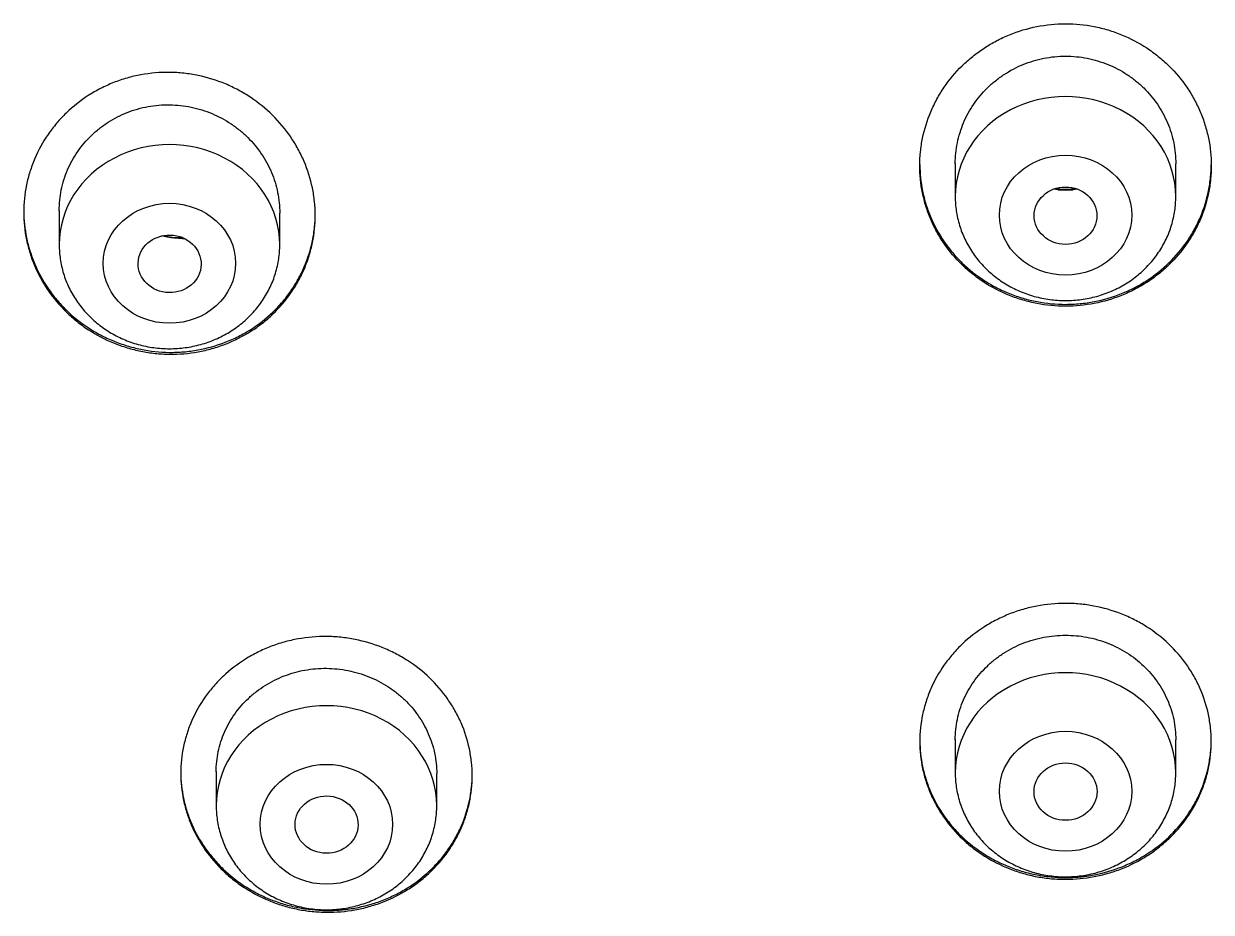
# Model space of a CAD drawing. Header units: millimetres. Extents: x 169 to 4368, y -1049 to 1924.
# Drawn here: x 457.736 to 459.244, y 1185.016 to 1186.144 of the extents above; entities that cross this region are included whole.
import ezdxf

# ---------------------------------------------------------------- set-up
doc = ezdxf.new("R2010")
doc.units = ezdxf.units.MM

msp = doc.modelspace()

# ---------------------------------------------------------------- linework, layer by layer
for p, q in [((458.9185, 1185.9663), (458.9185, 1185.9244)), ((459.1985, 1185.9244), (459.1985, 1185.966)), ((457.781, 1185.9064), (457.781, 1185.8633)), ((458.061, 1185.8633), (458.061, 1185.9032)), ((457.9376, 1185.8722), (457.9357, 1185.8722)), ((458.9185, 1185.2352), (458.9185, 1185.193)), ((459.1985, 1185.193), (459.1985, 1185.2349)), ((457.9803, 1185.1944), (457.9803, 1185.1512)), ((458.2603, 1185.1512), (458.2603, 1185.1918))]:
    msp.add_line(p, q)
for centre, radius, start, end in [((459.0562, 1186.034), 0.1002, 263.7838, 265.7332), ((459.0585, 1186.0422), 0.1085, 264.8599, 275.1413), ((459.0585, 1186.038), 0.1054, 264.8499, 275.1501), ((459.0608, 1186.034), 0.1003, 274.2695, 276.223), ((457.9353, 1185.975), 0.1028, 257.6804, 270.2715), ((457.9368, 1185.9775), 0.1064, 270.2513, 271.6309)]:
    msp.add_arc(centre, radius, start, end)
for centre, end_param in [((459.0585, 1185.9244), 3.141598), ((457.921, 1185.8633), 3.141598), ((459.0585, 1185.193), 3.141593), ((458.1203, 1185.1512), 3.141593)]:
    msp.add_ellipse(centre, major_axis=(0.14, 0), ratio=0.906308, start_param=0, end_param=end_param)
for centre, major_axis, ratio in [((459.0585, 1185.9007), (0.084, 0), 0.906308), ((459.0585, 1185.9), (-0.0398, 0), 0.914508), ((457.921, 1185.8396), (0.084, 0), 0.906308), ((457.9212, 1185.8389), (0.04, -0.001), 0.913562), ((459.0585, 1185.1694), (0.084, 0), 0.906308), ((459.0585, 1185.169), (0.04, 0), 0.910352), ((458.1203, 1185.1275), (0.084, 0), 0.906308), ((458.1204, 1185.1271), (0.04, -0.0005), 0.909997)]:
    msp.add_ellipse(centre, major_axis=major_axis, ratio=ratio)
for points, knots in [([(459.0585, 1185.7851), (459.0462, 1185.7851), (459.0341, 1185.7862), (459.0163, 1185.7897), (459.0104, 1185.7911), (458.9987, 1185.7945), (458.9929, 1185.7965), (458.9761, 1185.8033), (458.9654, 1185.8088), (458.9503, 1185.8185), (458.9454, 1185.8221), (458.936, 1185.8295), (458.9315, 1185.8335), (458.9188, 1185.8458), (458.9111, 1185.8548), (458.901, 1185.8695), (458.8979, 1185.8746), (458.8923, 1185.8848), (458.8871, 1185.8953), (458.8831, 1185.9063), (458.8796, 1185.9175), (458.8782, 1185.9232), (458.8746, 1185.9404), (458.8735, 1185.9519), (458.8735, 1185.9694), (458.8738, 1185.9752), (458.875, 1185.9869), (458.8759, 1185.9927), (458.8794, 1186.0099), (458.8829, 1186.021), (458.8898, 1186.0373), (458.8924, 1186.0427), (458.8981, 1186.0531), (458.9011, 1186.0581), (458.9111, 1186.0727), (458.9187, 1186.0818), (458.9316, 1186.0945), (458.9361, 1186.0985), (458.9454, 1186.106), (458.9551, 1186.113), (458.9654, 1186.1191), (458.9761, 1186.1248), (458.9817, 1186.1274), (458.9986, 1186.1343), (459.0101, 1186.1377), (459.0339, 1186.1424), (459.0462, 1186.1436), (459.0585, 1186.1436)], [0, 0, 0, 0, 0.0625, 0.0625, 0.09375, 0.09375, 0.125, 0.125, 0.1875, 0.1875, 0.21875, 0.21875, 0.25, 0.25, 0.3125, 0.3125, 0.34375, 0.34375, 0.375, 0.40625, 0.40625, 0.4375, 0.4375, 0.5, 0.5, 0.53125, 0.53125, 0.5625, 0.5625, 0.625, 0.625, 0.65625, 0.65625, 0.6875, 0.6875, 0.75, 0.75, 0.78125, 0.78125, 0.8125, 0.84375, 0.84375, 0.875, 0.875, 0.9375, 0.9375, 1, 1, 1, 1]), ([(459.0585, 1186.1436), (459.0708, 1186.1436), (459.0829, 1186.1424), (459.1007, 1186.139), (459.1066, 1186.1375), (459.1183, 1186.134), (459.124, 1186.132), (459.1409, 1186.1251), (459.1515, 1186.1195), (459.1666, 1186.1096), (459.1715, 1186.106), (459.1809, 1186.0985), (459.1854, 1186.0945), (459.1981, 1186.082), (459.2058, 1186.0729), (459.2159, 1186.0581), (459.219, 1186.053), (459.2246, 1186.0427), (459.2297, 1186.0321), (459.2338, 1186.0211), (459.2373, 1186.0099), (459.2388, 1186.0042), (459.2423, 1185.9869), (459.2435, 1185.9754), (459.2435, 1185.9579), (459.2432, 1185.9521), (459.2421, 1185.9404), (459.2412, 1185.9346), (459.2377, 1185.9175), (459.2343, 1185.9064), (459.2274, 1185.8902), (459.2248, 1185.8849), (459.2191, 1185.8745), (459.216, 1185.8695), (459.206, 1185.855), (459.1984, 1185.846), (459.1855, 1185.8335), (459.181, 1185.8295), (459.1717, 1185.8221), (459.162, 1185.8152), (459.1516, 1185.8091), (459.1409, 1185.8036), (459.1354, 1185.801), (459.1185, 1185.7943), (459.1069, 1185.7909), (459.0831, 1185.7863), (459.0708, 1185.7851), (459.0585, 1185.7851)], [0, 0, 0, 0, 0.0625, 0.0625, 0.09375, 0.09375, 0.125, 0.125, 0.1875, 0.1875, 0.21875, 0.21875, 0.25, 0.25, 0.3125, 0.3125, 0.34375, 0.34375, 0.375, 0.40625, 0.40625, 0.4375, 0.4375, 0.5, 0.5, 0.53125, 0.53125, 0.5625, 0.5625, 0.625, 0.625, 0.65625, 0.65625, 0.6875, 0.6875, 0.75, 0.75, 0.78125, 0.78125, 0.8125, 0.84375, 0.84375, 0.875, 0.875, 0.9375, 0.9375, 1, 1, 1, 1]), ([(458.9185, 1185.966), (458.9185, 1185.9661), (458.9185, 1185.9662), (458.9185, 1185.9751), (458.9194, 1185.9838), (458.9221, 1185.9969), (458.9232, 1186.0012), (458.9259, 1186.0097), (458.9289, 1186.0181), (458.9328, 1186.0261), (458.9371, 1186.0339), (458.9394, 1186.0377), (458.9471, 1186.0489), (458.9528, 1186.0558), (458.9625, 1186.0653), (458.9659, 1186.0683), (458.973, 1186.074), (458.9767, 1186.0767), (458.9881, 1186.0842), (458.9962, 1186.0885), (459.0089, 1186.0937), (459.0132, 1186.0952), (459.0221, 1186.0979), (459.0266, 1186.099), (459.0401, 1186.1016), (459.0492, 1186.1025), (459.0631, 1186.1025), (459.0677, 1186.1023), (459.0769, 1186.1014), (459.086, 1186.1001), (459.0949, 1186.0979), (459.1037, 1186.0952), (459.1081, 1186.0937), (459.1209, 1186.0885), (459.1289, 1186.0842), (459.1403, 1186.0768), (459.144, 1186.0741), (459.1511, 1186.0683), (459.1545, 1186.0653), (459.1642, 1186.0558), (459.17, 1186.0489), (459.1776, 1186.0378), (459.1799, 1186.0339), (459.1842, 1186.026), (459.1881, 1186.018), (459.1912, 1186.0097), (459.1938, 1186.0012), (459.1949, 1185.9969), (459.1976, 1185.9838), (459.1985, 1185.9749), (459.1985, 1185.966)], [0, 0, 0, 0, 0.000538, 0.000538, 0.063005, 0.063005, 0.094238, 0.094238, 0.125471, 0.156704, 0.156704, 0.187937, 0.187937, 0.250404, 0.250404, 0.281637, 0.281637, 0.31287, 0.31287, 0.375336, 0.375336, 0.40657, 0.40657, 0.437803, 0.437803, 0.500269, 0.500269, 0.531502, 0.531502, 0.562735, 0.593969, 0.593969, 0.625202, 0.625202, 0.687668, 0.687668, 0.718901, 0.718901, 0.750135, 0.750135, 0.812601, 0.812601, 0.843834, 0.843834, 0.875067, 0.9063, 0.9063, 0.937534, 0.937534, 1, 1, 1, 1]), ([(457.736, 1185.9043), (457.736, 1185.916), (457.7372, 1185.9276), (457.7407, 1185.9447), (457.7421, 1185.9503), (457.7456, 1185.9615), (457.7477, 1185.967), (457.7546, 1185.9832), (457.7602, 1185.9935), (457.7702, 1186.008), (457.7738, 1186.0127), (457.7816, 1186.0219), (457.7856, 1186.0262), (457.7984, 1186.0385), (457.8077, 1186.0459), (457.8229, 1186.0557), (457.8282, 1186.0587), (457.8389, 1186.0642), (457.8499, 1186.0692), (457.8613, 1186.073), (457.8729, 1186.0764), (457.8788, 1186.0778), (457.8969, 1186.081), (457.9089, 1186.0821), (457.9271, 1186.0818), (457.9332, 1186.0815), (457.9454, 1186.0801), (457.9514, 1186.0792), (457.9693, 1186.0755), (457.9808, 1186.0719), (457.9977, 1186.0649), (458.0032, 1186.0622), (458.0139, 1186.0565), (458.0191, 1186.0534), (458.0341, 1186.0434), (458.0434, 1186.0358), (458.0606, 1186.0189), (458.0682, 1186.0097), (458.0782, 1185.9951), (458.0813, 1185.99), (458.087, 1185.9796), (458.0896, 1185.9743), (458.0965, 1185.958), (458.1, 1185.9469), (458.1036, 1185.9297), (458.1045, 1185.9239), (458.1057, 1185.9122), (458.106, 1185.9064), (458.106, 1185.889), (458.1049, 1185.8775), (458.1014, 1185.8603), (458.0999, 1185.8546), (458.0965, 1185.8435), (458.0925, 1185.8326), (458.0874, 1185.8222), (458.0817, 1185.812), (458.0786, 1185.8069), (458.0685, 1185.7924), (458.0608, 1185.7835), (458.0481, 1185.7712), (458.0436, 1185.7673), (458.0342, 1185.76), (458.0293, 1185.7565), (458.0141, 1185.7469), (458.0035, 1185.7415), (457.9866, 1185.7349), (457.9808, 1185.733), (457.9691, 1185.7297), (457.9632, 1185.7283), (457.9454, 1185.7251), (457.9333, 1185.724), (457.915, 1185.7242), (457.9088, 1185.7246), (457.8967, 1185.7259), (457.8848, 1185.7277), (457.873, 1185.7307), (457.8614, 1185.7342), (457.8556, 1185.7362), (457.8387, 1185.7432), (457.8281, 1185.7488), (457.813, 1185.7586), (457.8081, 1185.7622), (457.7987, 1185.7697), (457.7942, 1185.7737), (457.7814, 1185.7862), (457.7738, 1185.7952), (457.7637, 1185.8099), (457.7606, 1185.8149), (457.7549, 1185.8253), (457.7498, 1185.8358), (457.7457, 1185.8468), (457.7422, 1185.8579), (457.7407, 1185.8636), (457.7372, 1185.8809), (457.736, 1185.8925), (457.736, 1185.9043)], [0, 0, 0, 0, 0.03125, 0.03125, 0.046875, 0.046875, 0.0625, 0.0625, 0.09375, 0.09375, 0.109375, 0.109375, 0.125, 0.125, 0.15625, 0.15625, 0.171875, 0.171875, 0.1875, 0.203125, 0.203125, 0.21875, 0.21875, 0.25, 0.25, 0.265625, 0.265625, 0.28125, 0.28125, 0.3125, 0.3125, 0.328125, 0.328125, 0.34375, 0.34375, 0.375, 0.375, 0.40625, 0.40625, 0.421875, 0.421875, 0.4375, 0.4375, 0.46875, 0.46875, 0.484375, 0.484375, 0.5, 0.5, 0.53125, 0.53125, 0.546875, 0.546875, 0.5625, 0.578125, 0.578125, 0.59375, 0.59375, 0.625, 0.625, 0.640625, 0.640625, 0.65625, 0.65625, 0.6875, 0.6875, 0.703125, 0.703125, 0.71875, 0.71875, 0.75, 0.75, 0.765625, 0.765625, 0.78125, 0.796875, 0.796875, 0.8125, 0.8125, 0.84375, 0.84375, 0.859375, 0.859375, 0.875, 0.875, 0.90625, 0.90625, 0.921875, 0.921875, 0.9375, 0.953125, 0.953125, 0.96875, 0.96875, 1, 1, 1, 1]), ([(457.781, 1185.9063), (457.781, 1185.9063), (457.781, 1185.9064), (457.781, 1185.9153), (457.7819, 1185.924), (457.7846, 1185.937), (457.7857, 1185.9414), (457.7884, 1185.9498), (457.7914, 1185.9581), (457.7953, 1185.9661), (457.7996, 1185.9739), (457.802, 1185.9777), (457.8096, 1185.9888), (457.8154, 1185.9956), (457.8251, 1186.0049), (457.8285, 1186.0079), (457.8356, 1186.0135), (457.8393, 1186.0162), (457.8508, 1186.0235), (457.8589, 1186.0276), (457.8716, 1186.0327), (457.876, 1186.0341), (457.8848, 1186.0367), (457.8893, 1186.0377), (457.9028, 1186.0401), (457.912, 1186.0409), (457.9259, 1186.0407), (457.9305, 1186.0404), (457.9396, 1186.0394), (457.9487, 1186.038), (457.9576, 1186.0357), (457.9664, 1186.0329), (457.9708, 1186.0313), (457.9835, 1186.026), (457.9915, 1186.0217), (458.0029, 1186.0141), (458.0066, 1186.0114), (458.0137, 1186.0056), (458.0171, 1186.0025), (458.0267, 1185.993), (458.0325, 1185.9861), (458.0401, 1185.9749), (458.0424, 1185.971), (458.0467, 1185.9631), (458.0506, 1185.9551), (458.0537, 1185.9468), (458.0563, 1185.9383), (458.0574, 1185.934), (458.0601, 1185.9209), (458.061, 1185.9121), (458.061, 1185.9032)], [0, 0, 0, 0, 0.000458, 0.000458, 0.062929, 0.062929, 0.094165, 0.094165, 0.125401, 0.156636, 0.156636, 0.187872, 0.187872, 0.250343, 0.250343, 0.281579, 0.281579, 0.312815, 0.312815, 0.375286, 0.375286, 0.406522, 0.406522, 0.437758, 0.437758, 0.500229, 0.500229, 0.531465, 0.531465, 0.5627, 0.593936, 0.593936, 0.625172, 0.625172, 0.687643, 0.687643, 0.718879, 0.718879, 0.750114, 0.750114, 0.812586, 0.812586, 0.843822, 0.843822, 0.875057, 0.906293, 0.906293, 0.937529, 0.937529, 1, 1, 1, 1]), ([(458.8735, 1185.9648), (458.8736, 1185.9535), (458.8748, 1185.9423), (458.8782, 1185.9256), (458.8796, 1185.92), (458.8831, 1185.9088), (458.8852, 1185.9032), (458.8921, 1185.887), (458.8977, 1185.8767), (458.9078, 1185.8622), (458.9114, 1185.8575), (458.9191, 1185.8484), (458.9232, 1185.844), (458.936, 1185.8316), (458.9453, 1185.8242), (458.9605, 1185.8144), (458.9657, 1185.8114), (458.9765, 1185.8058), (458.9874, 1185.8009), (458.9988, 1185.7969), (459.0104, 1185.7935), (459.0164, 1185.7921), (459.0344, 1185.7886), (459.0465, 1185.7875), (459.0647, 1185.7875), (459.0708, 1185.7878), (459.083, 1185.789), (459.0891, 1185.7898), (459.1069, 1185.7933), (459.1185, 1185.7967), (459.1354, 1185.8035), (459.1409, 1185.806), (459.1517, 1185.8116), (459.1569, 1185.8146), (459.1719, 1185.8244), (459.1812, 1185.8318), (459.1985, 1185.8485), (459.2061, 1185.8576), (459.2161, 1185.8721), (459.2192, 1185.8771), (459.2248, 1185.8875), (459.2274, 1185.8928), (459.2343, 1185.9091), (459.2377, 1185.9202), (459.2412, 1185.9373), (459.2421, 1185.9432), (459.2432, 1185.9542), (459.2435, 1185.9594), (459.2435, 1185.9645)], [0, 0, 0, 0, 0.0606262, 0.0606262, 0.0920581, 0.0920581, 0.1234901, 0.1234901, 0.186354, 0.186354, 0.217786, 0.217786, 0.2492179, 0.2492179, 0.3120819, 0.3120819, 0.3435138, 0.3435138, 0.3749458, 0.4063778, 0.4063778, 0.4378097, 0.4378097, 0.5006737, 0.5006737, 0.5321056, 0.5321056, 0.5635376, 0.5635376, 0.6264015, 0.6264015, 0.6578335, 0.6578335, 0.6892654, 0.6892654, 0.7521294, 0.7521294, 0.8149933, 0.8149933, 0.8464253, 0.8464253, 0.8778572, 0.8778572, 0.9407211, 0.9407211, 0.9721531, 0.9721531, 1, 1, 1, 1]), ([(458.9185, 1185.9244), (458.9185, 1185.9177), (458.9194, 1185.9063), (458.9235, 1185.8874), (458.9304, 1185.87), (458.94, 1185.8531), (458.9519, 1185.838), (458.9661, 1185.8245), (458.9821, 1185.8131), (458.9998, 1185.8039), (459.0187, 1185.7972), (459.0384, 1185.7932), (459.0585, 1185.7918), (459.0786, 1185.7932), (459.0983, 1185.7972), (459.1172, 1185.8039), (459.1349, 1185.8131), (459.151, 1185.8245), (459.1652, 1185.8381), (459.1771, 1185.8533), (459.1867, 1185.8701), (459.1935, 1185.8876), (459.1976, 1185.9065), (459.1985, 1185.9178), (459.1985, 1185.9244)], [0, 0, 0, 0, 0.043416, 0.088242, 0.133206, 0.178365, 0.223751, 0.269371, 0.315209, 0.361231, 0.407394, 0.453652, 0.499964, 0.546286, 0.592577, 0.638793, 0.684885, 0.730809, 0.776522, 0.822, 0.867242, 0.912272, 0.95714, 1, 1, 1, 1]), ([(457.736, 1185.9056), (457.7361, 1185.8942), (457.7373, 1185.8831), (457.7407, 1185.8664), (457.7421, 1185.8608), (457.7456, 1185.8496), (457.7477, 1185.844), (457.7546, 1185.8277), (457.7602, 1185.8175), (457.7702, 1185.8028), (457.7738, 1185.7981), (457.7815, 1185.7889), (457.7856, 1185.7845), (457.7983, 1185.7721), (457.8076, 1185.7646), (457.8227, 1185.7546), (457.828, 1185.7515), (457.8387, 1185.7459), (457.8496, 1185.7408), (457.861, 1185.7367), (457.8726, 1185.7332), (457.8785, 1185.7317), (457.8966, 1185.728), (457.9086, 1185.7267), (457.9268, 1185.7265), (457.9329, 1185.7267), (457.9451, 1185.7277), (457.9512, 1185.7285), (457.9691, 1185.7318), (457.9807, 1185.735), (457.9975, 1185.7416), (458.0031, 1185.744), (458.0139, 1185.7495), (458.0191, 1185.7524), (458.0342, 1185.762), (458.0435, 1185.7693), (458.0565, 1185.7817), (458.0605, 1185.786), (458.0682, 1185.7949), (458.0754, 1185.8042), (458.0815, 1185.8141), (458.0872, 1185.8244), (458.0898, 1185.8297), (458.0967, 1185.8458), (458.1002, 1185.8569), (458.1037, 1185.874), (458.1046, 1185.8798), (458.1057, 1185.891), (458.106, 1185.8964), (458.106, 1185.9018)], [0, 0, 0, 0, 0.060486, 0.060486, 0.091879, 0.091879, 0.123272, 0.123272, 0.186059, 0.186059, 0.217452, 0.217452, 0.248845, 0.248845, 0.311631, 0.311631, 0.343025, 0.343025, 0.374418, 0.405811, 0.405811, 0.437204, 0.437204, 0.499991, 0.499991, 0.531384, 0.531384, 0.562777, 0.562777, 0.625564, 0.625564, 0.656957, 0.656957, 0.68835, 0.68835, 0.751137, 0.751137, 0.78253, 0.78253, 0.813923, 0.845316, 0.845316, 0.876709, 0.876709, 0.939496, 0.939496, 0.970889, 0.970889, 1, 1, 1, 1]), ([(457.9373, 1185.8712), (457.9308, 1185.8711), (457.9243, 1185.8717), (457.9157, 1185.8732), (457.9133, 1185.8737), (457.911, 1185.8743)], [0, 0, 0, 0, 0.726371, 0.726371, 1, 1, 1, 1]), ([(457.781, 1185.8633), (457.781, 1185.8566), (457.7819, 1185.8452), (457.786, 1185.8263), (457.7929, 1185.8088), (457.8025, 1185.792), (457.8144, 1185.7769), (457.8286, 1185.7634), (457.8446, 1185.752), (457.8623, 1185.7428), (457.8811, 1185.7361), (457.9009, 1185.7321), (457.921, 1185.7307), (457.9411, 1185.7321), (457.9608, 1185.7361), (457.9797, 1185.7428), (457.9974, 1185.752), (458.0135, 1185.7634), (458.0277, 1185.777), (458.0396, 1185.7922), (458.0491, 1185.809), (458.056, 1185.8265), (458.0601, 1185.8454), (458.061, 1185.8567), (458.061, 1185.8633)], [0, 0, 0, 0, 0.043416, 0.088242, 0.133206, 0.178365, 0.223751, 0.269371, 0.315209, 0.361231, 0.407394, 0.453652, 0.499964, 0.546286, 0.592577, 0.638793, 0.684885, 0.730809, 0.776522, 0.822, 0.867242, 0.912272, 0.95714, 1, 1, 1, 1]), ([(458.8735, 1185.2326), (458.8735, 1185.2442), (458.8747, 1185.2555), (458.8782, 1185.2723), (458.8797, 1185.2778), (458.8832, 1185.2888), (458.8852, 1185.2943), (458.8922, 1185.3102), (458.8978, 1185.3202), (458.9079, 1185.3345), (458.9115, 1185.3392), (458.9192, 1185.3481), (458.9233, 1185.3524), (458.9361, 1185.3645), (458.9454, 1185.3718), (458.9605, 1185.3814), (458.9658, 1185.3844), (458.9765, 1185.3898), (458.9874, 1185.3948), (458.9988, 1185.3986), (459.0103, 1185.402), (459.0163, 1185.4034), (459.0342, 1185.4068), (459.0463, 1185.4079), (459.0644, 1185.4079), (459.0705, 1185.4077), (459.0826, 1185.4065), (459.0887, 1185.4057), (459.1065, 1185.4023), (459.1181, 1185.399), (459.1349, 1185.3924), (459.1404, 1185.3899), (459.1512, 1185.3844), (459.1564, 1185.3815), (459.1714, 1185.3719), (459.1807, 1185.3647), (459.198, 1185.3483), (459.2057, 1185.3394), (459.2157, 1185.3252), (459.2188, 1185.3203), (459.2245, 1185.3102), (459.2271, 1185.3049), (459.2341, 1185.289), (459.2376, 1185.2781), (459.2411, 1185.2613), (459.242, 1185.2556), (459.2432, 1185.2442), (459.2435, 1185.2384), (459.2435, 1185.2213), (459.2424, 1185.21), (459.2388, 1185.1931), (459.2374, 1185.1875), (459.2339, 1185.1765), (459.2298, 1185.1658), (459.2247, 1185.1555), (459.219, 1185.1454), (459.2159, 1185.1405), (459.2058, 1185.1261), (459.1981, 1185.1173), (459.1854, 1185.1051), (459.1809, 1185.1013), (459.1715, 1185.094), (459.1666, 1185.0905), (459.1515, 1185.0809), (459.1409, 1185.0755), (459.1241, 1185.0689), (459.1183, 1185.067), (459.1066, 1185.0636), (459.1008, 1185.0622), (459.083, 1185.0588), (459.071, 1185.0577), (459.0526, 1185.0577), (459.0465, 1185.0579), (459.0345, 1185.0591), (459.0225, 1185.0607), (459.0108, 1185.0635), (458.9991, 1185.0668), (458.9934, 1185.0688), (458.9765, 1185.0754), (458.9658, 1185.0808), (458.9508, 1185.0903), (458.9459, 1185.0937), (458.9364, 1185.101), (458.9319, 1185.1049), (458.9191, 1185.117), (458.9115, 1185.1258), (458.9014, 1185.1401), (458.8982, 1185.1451), (458.8925, 1185.1552), (458.8873, 1185.1655), (458.8833, 1185.1762), (458.8798, 1185.1871), (458.8783, 1185.1927), (458.8747, 1185.2097), (458.8735, 1185.2211), (458.8735, 1185.2326)], [0, 0, 0, 0, 0.03125, 0.03125, 0.046875, 0.046875, 0.0625, 0.0625, 0.09375, 0.09375, 0.109375, 0.109375, 0.125, 0.125, 0.15625, 0.15625, 0.171875, 0.171875, 0.1875, 0.203125, 0.203125, 0.21875, 0.21875, 0.25, 0.25, 0.265625, 0.265625, 0.28125, 0.28125, 0.3125, 0.3125, 0.328125, 0.328125, 0.34375, 0.34375, 0.375, 0.375, 0.40625, 0.40625, 0.421875, 0.421875, 0.4375, 0.4375, 0.46875, 0.46875, 0.484375, 0.484375, 0.5, 0.5, 0.53125, 0.53125, 0.546875, 0.546875, 0.5625, 0.578125, 0.578125, 0.59375, 0.59375, 0.625, 0.625, 0.640625, 0.640625, 0.65625, 0.65625, 0.6875, 0.6875, 0.703125, 0.703125, 0.71875, 0.71875, 0.75, 0.75, 0.765625, 0.765625, 0.78125, 0.796875, 0.796875, 0.8125, 0.8125, 0.84375, 0.84375, 0.859375, 0.859375, 0.875, 0.875, 0.90625, 0.90625, 0.921875, 0.921875, 0.9375, 0.953125, 0.953125, 0.96875, 0.96875, 1, 1, 1, 1]), ([(457.9353, 1185.1923), (457.9353, 1185.2039), (457.9365, 1185.2152), (457.94, 1185.2319), (457.9415, 1185.2374), (457.945, 1185.2484), (457.947, 1185.2538), (457.954, 1185.2697), (457.9596, 1185.2797), (457.9697, 1185.2939), (457.9733, 1185.2985), (457.9811, 1185.3074), (457.9851, 1185.3116), (457.9979, 1185.3236), (458.0073, 1185.3308), (458.0224, 1185.3403), (458.0277, 1185.3432), (458.0384, 1185.3486), (458.0493, 1185.3534), (458.0607, 1185.3571), (458.0723, 1185.3604), (458.0783, 1185.3617), (458.0962, 1185.365), (458.1082, 1185.366), (458.1264, 1185.3658), (458.1324, 1185.3655), (458.1446, 1185.3642), (458.1506, 1185.3633), (458.1685, 1185.3598), (458.18, 1185.3564), (458.1968, 1185.3496), (458.2024, 1185.3471), (458.2131, 1185.3415), (458.2182, 1185.3385), (458.2333, 1185.3289), (458.2426, 1185.3216), (458.2598, 1185.305), (458.2675, 1185.2961), (458.2775, 1185.2818), (458.2806, 1185.2769), (458.2863, 1185.2667), (458.2889, 1185.2615), (458.2959, 1185.2456), (458.2993, 1185.2346), (458.3029, 1185.2178), (458.3038, 1185.2121), (458.305, 1185.2007), (458.3053, 1185.1949), (458.3053, 1185.1779), (458.3041, 1185.1665), (458.3006, 1185.1497), (458.2991, 1185.1441), (458.2956, 1185.1332), (458.2916, 1185.1225), (458.2864, 1185.1122), (458.2808, 1185.1022), (458.2776, 1185.0972), (458.2675, 1185.0829), (458.2599, 1185.0742), (458.2471, 1185.0622), (458.2426, 1185.0584), (458.2332, 1185.0511), (458.2283, 1185.0477), (458.2131, 1185.0383), (458.2025, 1185.033), (458.1857, 1185.0265), (458.1799, 1185.0246), (458.1683, 1185.0214), (458.1624, 1185.02), (458.1446, 1185.0168), (458.1326, 1185.0158), (458.1142, 1185.016), (458.1081, 1185.0163), (458.0961, 1185.0175), (458.0841, 1185.0193), (458.0724, 1185.0222), (458.0608, 1185.0256), (458.055, 1185.0276), (458.0382, 1185.0344), (458.0275, 1185.0398), (458.0125, 1185.0495), (458.0076, 1185.0529), (457.9981, 1185.0603), (457.9937, 1185.0642), (457.9809, 1185.0764), (457.9732, 1185.0853), (457.9631, 1185.0997), (457.96, 1185.1047), (457.9543, 1185.1148), (457.9491, 1185.1251), (457.9451, 1185.1359), (457.9415, 1185.1468), (457.9401, 1185.1524), (457.9365, 1185.1694), (457.9353, 1185.1808), (457.9353, 1185.1923)], [0, 0, 0, 0, 0.03125, 0.03125, 0.046875, 0.046875, 0.0625, 0.0625, 0.09375, 0.09375, 0.109375, 0.109375, 0.125, 0.125, 0.15625, 0.15625, 0.171875, 0.171875, 0.1875, 0.203125, 0.203125, 0.21875, 0.21875, 0.25, 0.25, 0.265625, 0.265625, 0.28125, 0.28125, 0.3125, 0.3125, 0.328125, 0.328125, 0.34375, 0.34375, 0.375, 0.375, 0.40625, 0.40625, 0.421875, 0.421875, 0.4375, 0.4375, 0.46875, 0.46875, 0.484375, 0.484375, 0.5, 0.5, 0.53125, 0.53125, 0.546875, 0.546875, 0.5625, 0.578125, 0.578125, 0.59375, 0.59375, 0.625, 0.625, 0.640625, 0.640625, 0.65625, 0.65625, 0.6875, 0.6875, 0.703125, 0.703125, 0.71875, 0.71875, 0.75, 0.75, 0.765625, 0.765625, 0.78125, 0.796875, 0.796875, 0.8125, 0.8125, 0.84375, 0.84375, 0.859375, 0.859375, 0.875, 0.875, 0.90625, 0.90625, 0.921875, 0.921875, 0.9375, 0.953125, 0.953125, 0.96875, 0.96875, 1, 1, 1, 1]), ([(458.9185, 1185.2349), (458.9185, 1185.2435), (458.9194, 1185.2521), (458.9221, 1185.2649), (458.9232, 1185.2691), (458.9258, 1185.2774), (458.9289, 1185.2855), (458.9328, 1185.2934), (458.9371, 1185.301), (458.9394, 1185.3048), (458.9471, 1185.3157), (458.9529, 1185.3223), (458.9625, 1185.3315), (458.9659, 1185.3345), (458.973, 1185.34), (458.9767, 1185.3426), (458.9882, 1185.3499), (458.9962, 1185.354), (459.0089, 1185.359), (459.0133, 1185.3605), (459.0221, 1185.363), (459.0266, 1185.3641), (459.04, 1185.3667), (459.0491, 1185.3675), (459.063, 1185.3675), (459.0676, 1185.3673), (459.0767, 1185.3665), (459.0858, 1185.3652), (459.0947, 1185.3631), (459.1035, 1185.3606), (459.1078, 1185.3591), (459.1206, 1185.3541), (459.1287, 1185.35), (459.1439, 1185.3404), (459.1511, 1185.3348), (459.164, 1185.3225), (459.1698, 1185.3158), (459.1774, 1185.305), (459.1798, 1185.3012), (459.1841, 1185.2935), (459.188, 1185.2857), (459.1911, 1185.2776), (459.1938, 1185.2693), (459.1949, 1185.2651), (459.1976, 1185.2523), (459.1985, 1185.2436), (459.1985, 1185.2349)], [0, 0, 0, 0, 0.0624569, 0.0624569, 0.0937084, 0.0937084, 0.1249598, 0.1562112, 0.1562112, 0.1874627, 0.1874627, 0.2499656, 0.2499656, 0.281217, 0.281217, 0.3124684, 0.3124684, 0.3749713, 0.3749713, 0.4062227, 0.4062227, 0.4374742, 0.4374742, 0.499977, 0.499977, 0.5312285, 0.5312285, 0.5624799, 0.5937313, 0.5937313, 0.6249828, 0.6249828, 0.6874856, 0.6874856, 0.7499885, 0.7499885, 0.8124914, 0.8124914, 0.8437428, 0.8437428, 0.8749943, 0.9062457, 0.9062457, 0.9374971, 0.9374971, 1, 1, 1, 1]), ([(457.9803, 1185.1942), (457.9803, 1185.2028), (457.9812, 1185.2113), (457.9838, 1185.2241), (457.985, 1185.2283), (457.9876, 1185.2366), (457.9907, 1185.2447), (457.9946, 1185.2525), (457.9989, 1185.2601), (458.0012, 1185.2638), (458.0089, 1185.2747), (458.0147, 1185.2813), (458.0244, 1185.2904), (458.0278, 1185.2933), (458.0349, 1185.2988), (458.0386, 1185.3014), (458.05, 1185.3085), (458.0581, 1185.3125), (458.0708, 1185.3174), (458.0752, 1185.3189), (458.084, 1185.3213), (458.0885, 1185.3224), (458.1019, 1185.3248), (458.111, 1185.3256), (458.1249, 1185.3255), (458.1295, 1185.3252), (458.1386, 1185.3243), (458.1477, 1185.3229), (458.1566, 1185.3207), (458.1654, 1185.3181), (458.1697, 1185.3166), (458.1825, 1185.3115), (458.1905, 1185.3073), (458.2019, 1185.3), (458.2056, 1185.2974), (458.2127, 1185.2918), (458.2161, 1185.2888), (458.2258, 1185.2796), (458.2316, 1185.2728), (458.2392, 1185.2619), (458.2416, 1185.2582), (458.2459, 1185.2505), (458.2498, 1185.2426), (458.2529, 1185.2345), (458.2556, 1185.2262), (458.2567, 1185.222), (458.2594, 1185.2091), (458.2603, 1185.2005), (458.2603, 1185.1918)], [0, 0, 0, 0, 0.0624524, 0.0624524, 0.093704, 0.093704, 0.1249556, 0.1562071, 0.1562071, 0.1874587, 0.1874587, 0.2499619, 0.2499619, 0.2812135, 0.2812135, 0.3124651, 0.3124651, 0.3749683, 0.3749683, 0.4062198, 0.4062198, 0.4374714, 0.4374714, 0.4999746, 0.4999746, 0.5312262, 0.5312262, 0.5624778, 0.5937294, 0.5937294, 0.624981, 0.624981, 0.6874841, 0.6874841, 0.7187357, 0.7187357, 0.7499873, 0.7499873, 0.8124905, 0.8124905, 0.8437421, 0.8437421, 0.8749937, 0.9062452, 0.9062452, 0.9374968, 0.9374968, 1, 1, 1, 1]), ([(458.8735, 1185.2339), (458.8736, 1185.2227), (458.8748, 1185.2117), (458.8782, 1185.1953), (458.8797, 1185.1898), (458.8832, 1185.1788), (458.8852, 1185.1733), (458.8922, 1185.1575), (458.8978, 1185.1474), (458.9079, 1185.1332), (458.9115, 1185.1285), (458.9192, 1185.1196), (458.9233, 1185.1153), (458.9361, 1185.1032), (458.9454, 1185.096), (458.9606, 1185.0864), (458.9658, 1185.0834), (458.9765, 1185.078), (458.9874, 1185.0731), (458.9988, 1185.0692), (459.0104, 1185.0659), (459.0163, 1185.0645), (459.0343, 1185.0611), (459.0463, 1185.06), (459.0645, 1185.06), (459.0705, 1185.0602), (459.0827, 1185.0614), (459.0887, 1185.0622), (459.1066, 1185.0656), (459.1181, 1185.0689), (459.1349, 1185.0755), (459.1405, 1185.078), (459.1512, 1185.0834), (459.1564, 1185.0864), (459.1715, 1185.0959), (459.1808, 1185.1031), (459.1981, 1185.1195), (459.2057, 1185.1283), (459.2157, 1185.1425), (459.2188, 1185.1474), (459.2245, 1185.1575), (459.2272, 1185.1628), (459.2341, 1185.1787), (459.2376, 1185.1896), (459.2411, 1185.2064), (459.242, 1185.212), (459.2432, 1185.2232), (459.2435, 1185.2286), (459.2435, 1185.234)], [0, 0, 0, 0, 0.060854, 0.060854, 0.092216, 0.092216, 0.123577, 0.123577, 0.186301, 0.186301, 0.217663, 0.217663, 0.249025, 0.249025, 0.311748, 0.311748, 0.34311, 0.34311, 0.374472, 0.405834, 0.405834, 0.437195, 0.437195, 0.499919, 0.499919, 0.531281, 0.531281, 0.562642, 0.562642, 0.625366, 0.625366, 0.656728, 0.656728, 0.68809, 0.68809, 0.750813, 0.750813, 0.813537, 0.813537, 0.844899, 0.844899, 0.87626, 0.87626, 0.938984, 0.938984, 0.970346, 0.970346, 1, 1, 1, 1]), ([(457.9353, 1185.1933), (457.9354, 1185.1822), (457.9366, 1185.1713), (457.94, 1185.155), (457.9414, 1185.1494), (457.945, 1185.1384), (457.947, 1185.133), (457.9539, 1185.117), (457.9596, 1185.107), (457.9696, 1185.0926), (457.9733, 1185.088), (457.981, 1185.079), (457.985, 1185.0747), (457.9978, 1185.0625), (458.0071, 1185.0552), (458.0222, 1185.0455), (458.0275, 1185.0424), (458.0382, 1185.0369), (458.0491, 1185.032), (458.0604, 1185.028), (458.072, 1185.0246), (458.078, 1185.0231), (458.0959, 1185.0195), (458.1079, 1185.0183), (458.1261, 1185.0181), (458.1321, 1185.0184), (458.1443, 1185.0194), (458.1503, 1185.0202), (458.1682, 1185.0233), (458.1797, 1185.0266), (458.1966, 1185.033), (458.2021, 1185.0354), (458.2129, 1185.0407), (458.2181, 1185.0436), (458.2331, 1185.053), (458.2425, 1185.0602), (458.2554, 1185.0723), (458.2595, 1185.0766), (458.2672, 1185.0853), (458.2744, 1185.0944), (458.2806, 1185.1042), (458.2863, 1185.1142), (458.2889, 1185.1194), (458.2959, 1185.1353), (458.2994, 1185.1461), (458.3029, 1185.1629), (458.3038, 1185.1686), (458.305, 1185.1797), (458.3053, 1185.1852), (458.3053, 1185.1906)], [0, 0, 0, 0, 0.060426, 0.060426, 0.091796, 0.091796, 0.123166, 0.123166, 0.185905, 0.185905, 0.217275, 0.217275, 0.248645, 0.248645, 0.311385, 0.311385, 0.342755, 0.342755, 0.374125, 0.405494, 0.405494, 0.436864, 0.436864, 0.499604, 0.499604, 0.530974, 0.530974, 0.562344, 0.562344, 0.625083, 0.625083, 0.656453, 0.656453, 0.687823, 0.687823, 0.750563, 0.750563, 0.781933, 0.781933, 0.813302, 0.844672, 0.844672, 0.876042, 0.876042, 0.938782, 0.938782, 0.970152, 0.970152, 1, 1, 1, 1]), ([(458.9185, 1185.193), (458.9185, 1185.1863), (458.9194, 1185.1749), (458.9236, 1185.1559), (458.9305, 1185.1385), (458.94, 1185.1217), (458.952, 1185.1065), (458.9662, 1185.093), (458.9822, 1185.0816), (458.9999, 1185.0725), (459.0188, 1185.0658), (459.0385, 1185.0618), (459.0586, 1185.0604), (459.0788, 1185.0618), (459.0985, 1185.0659), (459.1174, 1185.0726), (459.135, 1185.0818), (459.1511, 1185.0933), (459.1653, 1185.1068), (459.1772, 1185.122), (459.1867, 1185.1389), (459.1936, 1185.1564), (459.1976, 1185.1752), (459.1985, 1185.1865), (459.1985, 1185.193)], [0, 0, 0, 0, 0.043723, 0.08855, 0.133515, 0.178674, 0.224062, 0.269684, 0.315523, 0.361546, 0.407709, 0.453968, 0.500279, 0.546601, 0.592892, 0.639107, 0.685199, 0.73112, 0.776832, 0.822308, 0.867548, 0.912577, 0.957444, 1, 1, 1, 1]), ([(457.9803, 1185.1512), (457.9803, 1185.1444), (457.9812, 1185.133), (457.9854, 1185.1141), (457.9923, 1185.0966), (458.0018, 1185.0798), (458.0138, 1185.0647), (458.028, 1185.0512), (458.044, 1185.0398), (458.0617, 1185.0306), (458.0806, 1185.024), (458.1003, 1185.0199), (458.1204, 1185.0186), (458.1405, 1185.02), (458.1603, 1185.0241), (458.1791, 1185.0308), (458.1968, 1185.04), (458.2129, 1185.0514), (458.227, 1185.065), (458.239, 1185.0802), (458.2485, 1185.097), (458.2554, 1185.1145), (458.2594, 1185.1333), (458.2603, 1185.1446), (458.2603, 1185.1512)], [0, 0, 0, 0, 0.043723, 0.08855, 0.133515, 0.178674, 0.224062, 0.269684, 0.315523, 0.361546, 0.407709, 0.453968, 0.500279, 0.546601, 0.592892, 0.639107, 0.685199, 0.73112, 0.776832, 0.822308, 0.867548, 0.912577, 0.957444, 1, 1, 1, 1])]:
    msp.add_open_spline(points, degree=3, knots=knots)
for points in [[(459.049, 1185.933), (459.0471, 1185.9332), (459.0452, 1185.9334), (459.0433, 1185.9337)], [(459.0488, 1185.934), (459.0489, 1185.934), (459.049, 1185.9337), (459.049, 1185.933)], [(459.068, 1185.933), (459.068, 1185.9337), (459.0681, 1185.934), (459.0682, 1185.934)], [(459.0737, 1185.9337), (459.0718, 1185.9334), (459.0699, 1185.9332), (459.068, 1185.933)], [(457.9376, 1185.8722), (457.9375, 1185.8722), (457.9374, 1185.8719), (457.9373, 1185.8712)]]:
    msp.add_open_spline(points, degree=3)

doc.saveas('drawing.dxf')
